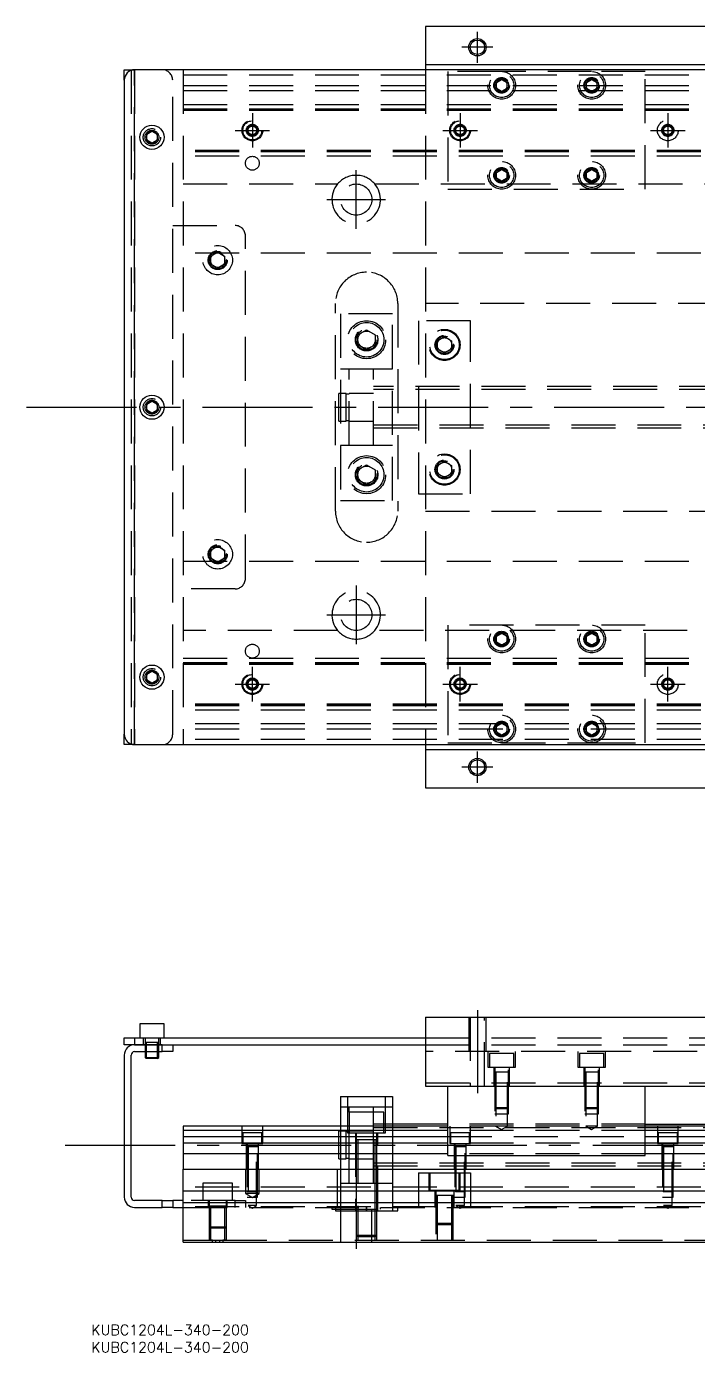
# Model space of a CAD drawing. Extents: x -28 to 553, y -273 to 112.
# Drawn here: x -28.2 to 165.9, y -273.1 to 110 of the extents above; entities that cross this region are included whole.
import ezdxf

# ---------------------------------------------------------------- set-up
doc = ezdxf.new("R2010")
doc.units = 0
doc.linetypes.add('CENTER', pattern=[50.8, 31.75, -6.35, 6.35, -6.35])
doc.linetypes.add('DASHED', pattern=[19.05, 12.7, -6.35])
doc.layers.get('0').update_dxf_attribs({"linetype": 'CONTINUOUS'})
doc.layers.add('CENTER', color=1, linetype='CENTER')
doc.styles.get("Standard").update_dxf_attribs({"font": 'txt.shx', "height": 3, "bigfont": 'bigfont.shx'})

# ---------------------------------------------------------------- blocks, each defined once
blk = doc.blocks.new('*U2')
at = {"color": 7, "linetype": 'CONTINUOUS'}
blk.add_text('KUBC1204L-340-200', height=3, dxfattribs=at).set_placement((-9.51, -268.11))
blk = doc.blocks.new('*U3')
at = {"color": 7, "linetype": 'CONTINUOUS'}
blk.add_text('KUBC1204L-340-200', height=3, dxfattribs=at).set_placement((-9.51, -273.13))

msp = doc.modelspace()

# ---------------------------------------------------------------- linework, layer by layer
at = {"color": 7, "linetype": 'CONTINUOUS'}
for p, q in [((87, 110), (87, 99)), ((287, 110), (87, 110)), ((0, 94.5), (0, 97.5)), ((0, 97.5), (3, 97.5)), ((371, 97.5), (3, 97.5)), ((87, 99), (287, 99)), ((87, 99), (87, 97.5)), ((0, 94.5), (0, -94.5)), ((6.5, 78.866026), (8, 79.73205)), ((6.5, 77.133974), (6.5, 78.866026)), ((8, 76.26795), (6.5, 77.133974)), ((8, 79.73205), (9.5, 78.866026)), ((9.5, 77.133974), (8, 76.26795)), ((9.5, 78.866026), (9.5, 77.133974)), ((6.5, 0.866026), (8, 1.73205)), ((6.5, -0.866026), (6.5, 0.866026)), ((8, 1.73205), (9.5, 0.866026)), ((9.5, 0.866026), (9.5, -0.866026)), ((8, -1.73205), (6.5, -0.866026)), ((9.5, -0.866026), (8, -1.73205)), ((6.5, -77.133974), (8, -76.26795)), ((8, -76.26795), (9.5, -77.133974)), ((6.5, -78.866026), (6.5, -77.133974)), ((8, -79.73205), (6.5, -78.866026)), ((9.5, -78.866026), (8, -79.73205)), ((9.5, -77.133974), (9.5, -78.866026)), ((0, -97.5), (0, -94.5)), ((3, -97.5), (0, -97.5)), ((3, -97.5), (371, -97.5)), ((87, -97.5), (87, -99)), ((87, -99), (87, -110)), ((287, -99), (87, -99)), ((87, -110), (287, -110)), ((87, -176.21), (87, -196.21)), ((87, -176.21), (287, -176.21)), ((11.5, -178.21), (4.5, -178.21)), ((4.5, -178.21), (4.5, -182.21)), ((11.5, -182.21), (11.5, -178.21)), ((0, -184.21), (0, -182.21)), ((0, -182.21), (3, -182.21)), ((3, -182.21), (3, -184.21)), ((3, -182.21), (87, -182.21)), ((3, -184.21), (0, -184.21)), ((0, -187.21), (0, -228.21)), ((2, -228.21), (2, -187.21)), ((3, -184.21), (11, -184.21)), ((11, -184.21), (3, -184.21)), ((3, -186.21), (11, -186.21)), ((6, -186.21), (6, -187.86)), ((6.35, -186.21), (6.35, -188.21)), ((9.65, -188.21), (9.65, -186.21)), ((10, -187.86), (10, -186.21)), ((11, -184.21), (87, -184.21)), ((11, -186.21), (11, -184.21)), ((14, -186.21), (11, -186.21)), ((14, -184.21), (14, -186.21)), ((6, -187.86), (10, -187.86)), ((6, -187.86), (6.35, -188.21)), ((9.65, -188.21), (6.35, -188.21)), ((9.65, -188.21), (10, -187.86)), ((62.5, -199.21), (62.5, -207.71)), ((62.5, -199.21), (77.5, -199.21)), ((77.5, -199.21), (77.5, -207.71)), ((87, -196.21), (287, -196.21)), ((93.5, -216.21), (93.5, -196.21)), ((150.5, -216.21), (150.5, -196.21)), ((93.5, -207.71), (17, -207.71)), ((17, -207.71), (17, -208.962272)), ((93.5, -208.962272), (17, -208.962272)), ((17, -208.962272), (17, -210.73668)), ((93.5, -207.21), (77.5, -207.21)), ((150.5, -207.21), (170, -207.21)), ((223.5, -207.71), (150.5, -207.71)), ((223.5, -208.962272), (150.5, -208.962272)), ((17, -210.73668), (93.5, -210.73668)), ((17, -210.73668), (17, -212.633076)), ((17, -212.633076), (17, -215.687372)), ((93.5, -212.633076), (17, -212.633076)), ((150.5, -210.73668), (223.5, -210.73668)), ((223.5, -212.633076), (150.5, -212.633076)), ((17, -215.687372), (17, -220.21)), ((93.5, -215.687372), (17, -215.687372)), ((93.5, -216.21), (150.5, -216.21)), ((223.5, -215.687372), (150.5, -215.687372)), ((17, -226.51), (17, -220.21)), ((17, -220.21), (357, -220.21)), ((11, -229.21), (3, -229.21)), ((11, -231.21), (11, -229.21)), ((11, -229.21), (14, -229.21)), ((14, -229.21), (14, -231.21)), ((17, -229.21), (14, -229.21)), ((357, -226.51), (17, -226.51)), ((17, -229.91), (17, -226.51)), ((3, -231.21), (11, -231.21)), ((14, -231.21), (11, -231.21)), ((14, -231.21), (17, -231.21)), ((17, -241.21), (17, -229.91)), ((357, -229.91), (17, -229.91)), ((17, -241.21), (357, -241.21))]:
    msp.add_line(p, q, dxfattribs=at)
at = {"color": 3, "linetype": 'DASHED'}
for p, q in [((2, 97.5), (2, -97.5)), ((3, 97.5), (3, -97.5)), ((3, -97.5), (3, 97.5)), ((3, -97.5), (3, 97.5)), ((3, 97.5), (3, -97.5)), ((17, 97.5), (17, -97.5)), ((17, 96), (357, 96)), ((87, 97.5), (87, -97.5)), ((109, 97), (93.5, 97)), ((93.5, 97), (93.5, 63)), ((135, 97), (109, 97)), ((150.5, 97), (135, 97)), ((150.5, 63), (150.5, 97)), ((14, -94.5), (14, 94.5)), ((17, 93), (357, 93)), ((107, 93), (107.030168, 93.346066)), ((107.5, 93.866026), (109, 94.73205)), ((107.5, 92.133974), (107.5, 93.866026)), ((109, 91.26795), (107.5, 92.133974)), ((109, 94.73205), (110.5, 93.866026)), ((110.5, 92.133974), (109, 91.26795)), ((110.5, 93.866026), (110.5, 92.133974)), ((133, 93), (133.023172, 93.30356)), ((133.5, 93.866026), (135, 94.73205)), ((133.5, 92.133974), (133.5, 93.866026)), ((135, 91.26795), (133.5, 92.133974)), ((135, 94.73205), (136.5, 93.866026)), ((136.5, 92.133974), (135, 91.26795)), ((136.5, 93.866026), (136.5, 92.133974)), ((17, 91.5), (357, 91.5)), ((17, 87.5), (357, 87.5)), ((17, 86.247728), (357, 86.247728)), ((17, 86.1147), (357, 86.1147)), ((17, 86.1), (357, 86.1)), ((17, 85.8), (357, 85.8)), ((35.75, 80.721688), (37, 81.443376)), ((35.75, 79.278312), (35.75, 80.721688)), ((37, 81.443376), (38.25, 80.721688)), ((38.25, 80.721688), (38.25, 79.278312)), ((95.75, 80.721688), (97, 81.443376)), ((95.75, 79.278312), (95.75, 80.721688)), ((97, 81.443376), (98.25, 80.721688)), ((98.25, 80.721688), (98.25, 79.278312)), ((6, 78), (6.030168, 78.346066)), ((37, 78.556624), (35.75, 79.278312)), ((38.25, 79.278312), (37, 78.556624)), ((38.477374, 80.25955), (38.5, 80)), ((95.5, 80), (95.516134, 80.21941)), ((97, 78.556624), (95.75, 79.278312)), ((98.25, 79.278312), (97, 78.556624)), ((357, 74.2), (17, 74.2)), ((357, 73.9), (17, 73.9)), ((357, 73.8853), (17, 73.8853)), ((357, 73.752272), (17, 73.752272)), ((357, 72.5), (17, 72.5)), ((107.5, 67.866026), (109, 68.73205)), ((107.5, 66.133974), (107.5, 67.866026)), ((109, 65.26795), (107.5, 66.133974)), ((109, 68.73205), (110.5, 67.866026)), ((110.5, 66.133974), (109, 65.26795)), ((110.5, 67.866026), (110.5, 66.133974)), ((110.973226, 67.326156), (111, 67)), ((133.5, 67.866026), (135, 68.73205)), ((133.5, 66.133974), (133.5, 67.866026)), ((135, 65.26795), (133.5, 66.133974)), ((135, 68.73205), (136.5, 67.866026)), ((136.5, 66.133974), (135, 65.26795)), ((136.5, 67.866026), (136.5, 66.133974)), ((136.973226, 67.326156), (137, 67)), ((17, 64.5), (61.638098, 64.5)), ((72.361902, 64.5), (181.638097, 64.5)), ((93.5, 63), (150.5, 63)), ((14, 52.5), (32, 52.5)), ((35, -49.5), (35, 49.5)), ((357, 44.5), (17, 44.5)), ((25, 43.6547), (27, 44.809402)), ((25, 41.3453), (25, 43.6547)), ((27, 44.809402), (29, 43.6547)), ((29, 43.6547), (29, 41.3453)), ((29.483582, 42.786038), (29.5, 42.5)), ((27, 40.190598), (25, 41.3453)), ((29, 41.3453), (27, 40.190598)), ((61, -30), (61, 30)), ((77.5, 27), (62.5, 27)), ((62.5, 27), (62.5, -27)), ((77.5, -27), (77.5, 27)), ((79, 30), (79, -30)), ((287, 30), (87, 30)), ((100, 25), (85, 25)), ((85, 25), (85, -25)), ((100, -25), (100, 25)), ((67, 19.5), (67.020026, 19.846056)), ((67.5, 20.943376), (70, 22.386752)), ((67.5, 18.056624), (67.5, 20.943376)), ((70, 22.386752), (72.5, 20.943376)), ((72.5, 20.943376), (72.5, 18.056624)), ((90.5, 19.1547), (92.5, 20.309402)), ((92.5, 20.309402), (94.5, 19.1547)), ((70, 16.613248), (67.5, 18.056624)), ((72.5, 18.056624), (70, 16.613248)), ((90.5, 16.8453), (90.5, 19.1547)), ((92.5, 15.690598), (90.5, 16.8453)), ((94.5, 16.8453), (92.5, 15.690598)), ((94.5, 19.1547), (94.5, 16.8453)), ((94.983582, 18.286038), (95, 18)), ((65, 11), (62.5, 11)), ((65, -11), (65, 11)), ((72, 11), (65, 11)), ((72, 11), (65, 11)), ((72, -11), (72, 11)), ((77.5, 11), (72, 11)), ((62, -4), (62, 4)), ((64.1, 4), (62, 4)), ((64.1, -4), (64.1, 4)), ((72, 4), (65, 4)), ((72, 4), (65, 4)), ((173, 6), (72, 6)), ((173, 5.125), (72, 5.125)), ((9.973226, 0.326156), (10, 0)), ((65, 3.8), (64.1, 3.8)), ((64.1, -3.8), (65, -3.8)), ((62, -4), (64.1, -4)), ((65, -4), (72, -4)), ((65, -4), (72, -4)), ((72, -5.125), (173, -5.125)), ((72, -6), (173, -6)), ((62.5, -11), (65, -11)), ((65, -11), (72, -11)), ((65, -11), (72, -11)), ((72, -11), (77.5, -11)), ((67.5, -18.056624), (70, -16.613248)), ((67.5, -20.943376), (67.5, -18.056624)), ((70, -16.613248), (72.5, -18.056624)), ((72.5, -18.056624), (72.5, -20.943376)), ((72.977798, -19.135694), (73, -19.5)), ((90, -18), (90.012884, -17.746512)), ((90.5, -16.8453), (92.5, -15.690598)), ((90.5, -19.1547), (90.5, -16.8453)), ((92.5, -20.309402), (90.5, -19.1547)), ((92.5, -15.690598), (94.5, -16.8453)), ((94.5, -19.1547), (92.5, -20.309402)), ((94.5, -16.8453), (94.5, -19.1547)), ((70, -22.386752), (67.5, -20.943376)), ((72.5, -20.943376), (70, -22.386752)), ((85, -25), (100, -25)), ((62.5, -27), (77.5, -27)), ((87, -30), (287, -30)), ((25, -41.3453), (27, -40.190598)), ((25, -43.6547), (25, -41.3453)), ((27, -40.190598), (29, -41.3453)), ((29, -41.3453), (29, -43.6547)), ((17, -44.5), (357, -44.5)), ((27, -44.809402), (25, -43.6547)), ((29, -43.6547), (27, -44.809402)), ((29.483582, -42.213962), (29.5, -42.5)), ((32, -52.5), (14, -52.5)), ((61.638098, -64.5), (17, -64.5)), ((181.638097, -64.5), (72.361902, -64.5)), ((150.5, -63), (93.5, -63)), ((93.5, -63), (93.5, -97)), ((150.5, -97), (150.5, -63)), ((107.5, -66.133974), (109, -65.26795)), ((107.5, -67.866026), (107.5, -66.133974)), ((109, -68.73205), (107.5, -67.866026)), ((109, -65.26795), (110.5, -66.133974)), ((110.5, -67.866026), (109, -68.73205)), ((110.5, -66.133974), (110.5, -67.866026)), ((110.973226, -66.673844), (111, -67)), ((133, -67), (133.023172, -66.69644)), ((133.5, -66.133974), (135, -65.26795)), ((133.5, -67.866026), (133.5, -66.133974)), ((135, -68.73205), (133.5, -67.866026)), ((135, -65.26795), (136.5, -66.133974)), ((136.5, -67.866026), (135, -68.73205)), ((136.5, -66.133974), (136.5, -67.866026)), ((17, -72.5), (357, -72.5)), ((17, -73.752272), (357, -73.752272)), ((17, -73.8853), (357, -73.8853)), ((17, -73.9), (357, -73.9)), ((17, -74.2), (357, -74.2)), ((6, -78), (6.030168, -77.653934)), ((35.5, -80), (35.516134, -79.78059)), ((35.75, -79.278312), (37, -78.556624)), ((35.75, -80.721688), (35.75, -79.278312)), ((37, -78.556624), (38.25, -79.278312)), ((38.25, -79.278312), (38.25, -80.721688)), ((95.75, -79.278312), (97, -78.556624)), ((95.75, -80.721688), (95.75, -79.278312)), ((97, -78.556624), (98.25, -79.278312)), ((98.25, -79.278312), (98.25, -80.721688)), ((98.477374, -79.74045), (98.5, -80)), ((37, -81.443376), (35.75, -80.721688)), ((38.25, -80.721688), (37, -81.443376)), ((97, -81.443376), (95.75, -80.721688)), ((98.25, -80.721688), (97, -81.443376)), ((357, -85.8), (17, -85.8)), ((357, -86.1), (17, -86.1)), ((357, -86.1147), (17, -86.1147)), ((357, -86.247728), (17, -86.247728)), ((357, -87.5), (17, -87.5)), ((357, -91.5), (17, -91.5)), ((107.5, -92.133974), (109, -91.26795)), ((109, -91.26795), (110.5, -92.133974)), ((133.5, -92.133974), (135, -91.26795)), ((135, -91.26795), (136.5, -92.133974)), ((357, -93), (17, -93)), ((107.5, -93.866026), (107.5, -92.133974)), ((109, -94.73205), (107.5, -93.866026)), ((110.5, -93.866026), (109, -94.73205)), ((110.5, -92.133974), (110.5, -93.866026)), ((110.973226, -92.673844), (111, -93)), ((133, -93), (133.023172, -92.69644)), ((133.5, -93.866026), (133.5, -92.133974)), ((135, -94.73205), (133.5, -93.866026)), ((136.5, -93.866026), (135, -94.73205)), ((136.5, -92.133974), (136.5, -93.866026)), ((357, -96), (17, -96)), ((93.5, -97), (109, -97)), ((109, -97), (135, -97)), ((135, -97), (150.5, -97)), ((99.500006, -176.21), (99.500006, -186.21)), ((99.9, -176.21), (99.9, -196.21)), ((104.1, -196.21), (104.1, -176.21)), ((104.499994, -186.21), (104.499994, -176.21)), ((5.5, -182.21), (5.5, -184.21)), ((10.000006, -183.61), (5.999994, -183.61)), ((6, -182.21), (6, -186.21)), ((6.35, -183.61), (6.35, -186.21)), ((9.65, -186.21), (9.65, -183.61)), ((10, -186.21), (10, -182.21)), ((10.5, -184.21), (10.5, -182.21)), ((87, -182.21), (287, -182.21)), ((87, -184.21), (287, -184.21)), ((184.5, -186.21), (87, -186.21)), ((105, -186.21), (105, -190.71)), ((112.5, -186.71), (105.5, -186.71)), ((105.5, -186.71), (105.5, -190.71)), ((112.5, -190.71), (112.5, -186.71)), ((113, -190.71), (113, -186.21)), ((131, -186.21), (131, -190.71)), ((138.5, -186.71), (131.5, -186.71)), ((131.5, -186.71), (131.5, -190.71)), ((138.5, -190.71), (138.5, -186.71)), ((139, -190.71), (139, -186.21)), ((105, -190.71), (113, -190.71)), ((106.75, -190.71), (106.75, -196.21)), ((107, -190.71), (107, -204.21)), ((111, -204.21), (111, -190.71)), ((111.25, -196.21), (111.25, -190.71)), ((131, -190.71), (139, -190.71)), ((132.75, -190.71), (132.75, -196.21)), ((133, -190.71), (133, -204.21)), ((137, -204.21), (137, -190.71)), ((137.25, -196.21), (137.25, -190.71)), ((87, -195.21), (287, -195.21)), ((111.000006, -192.11), (106.999994, -192.11)), ((107.35, -192.11), (107.35, -207.71)), ((110.65, -207.71), (110.65, -192.11)), ((137.000006, -192.11), (132.999994, -192.11)), ((133.35, -192.11), (133.35, -207.71)), ((136.65, -207.71), (136.65, -192.11)), ((64.5, -199.21), (64.5, -209.71)), ((75.5, -209.71), (75.5, -199.21)), ((65, -202.21), (62.5, -202.21)), ((65, -203.71), (65, -202.21)), ((72, -202.21), (65, -202.21)), ((72, -203.71), (72, -202.21)), ((77.5, -202.21), (72, -202.21)), ((107, -202.36), (111, -202.36)), ((107, -202.36), (107.35, -202.71)), ((110.65, -202.71), (107.35, -202.71)), ((110.65, -202.71), (111, -202.36)), ((133, -202.36), (137, -202.36)), ((133, -202.36), (133.35, -202.71)), ((136.65, -202.71), (133.35, -202.71)), ((136.65, -202.71), (137, -202.36)), ((75, -203.71), (65, -203.71)), ((65, -203.71), (65, -209.71)), ((72, -207.21), (72, -203.71)), ((75, -209.71), (75, -203.71)), ((107, -204.21), (111, -204.21)), ((133, -204.21), (137, -204.21)), ((34, -207.71), (34, -212.71)), ((39.75, -209.71), (34.25, -209.71)), ((34.25, -209.71), (34.25, -212.71)), ((39.75, -212.71), (39.75, -209.71)), ((40, -212.71), (40, -207.71)), ((62, -217.21), (62, -209.21)), ((62.5, -209.21), (62, -209.21)), ((62.5, -207.71), (62.5, -220.21)), ((64.1, -209.21), (62.5, -209.21)), ((64.1, -217.21), (64.1, -209.21)), ((65, -209.41), (64.1, -209.41)), ((64.5, -209.71), (75.5, -209.71)), ((72, -209.21), (65, -209.21)), ((65, -217.21), (65, -209.41)), ((66.75, -209.71), (66.75, -232.21)), ((67, -209.71), (67, -211.71)), ((72, -219.21), (72, -207.21)), ((77.5, -207.21), (72, -207.21)), ((72, -208.085), (302, -208.085)), ((73, -211.71), (73, -209.71)), ((73.25, -232.21), (73.25, -209.71)), ((77.5, -207.71), (77.5, -220.21)), ((150.5, -207.21), (93.5, -207.21)), ((150.5, -207.71), (93.5, -207.71)), ((150.5, -208.962272), (93.5, -208.962272)), ((94, -207.71), (94, -212.71)), ((99.75, -209.71), (94.25, -209.71)), ((94.25, -209.71), (94.25, -212.71)), ((99.75, -212.71), (99.75, -209.71)), ((100, -212.71), (100, -207.71)), ((110.65, -207.71), (107.35, -207.71)), ((107.35, -207.71), (109, -208.662628)), ((109, -208.662628), (110.65, -207.71)), ((136.65, -207.71), (133.35, -207.71)), ((133.35, -207.71), (135, -208.662628)), ((135, -208.662628), (136.65, -207.71)), ((154, -207.71), (154, -212.71)), ((159.75, -209.71), (154.25, -209.71)), ((154.25, -209.71), (154.25, -212.71)), ((159.75, -212.71), (159.75, -209.71)), ((160, -212.71), (160, -207.71)), ((34, -212.71), (40, -212.71)), ((35.25, -212.71), (35.25, -220.21)), ((35.5, -212.71), (35.5, -228.21)), ((38.5, -213.71), (35.5, -213.71)), ((35.75, -213.71), (35.75, -230.71)), ((38.25, -230.71), (38.25, -213.71)), ((38.5, -228.21), (38.5, -212.71)), ((38.5, -213.71), (38.5, -213.705)), ((38.5, -213.715), (38.5, -213.71)), ((38.75, -220.21), (38.75, -212.71)), ((73.000006, -211.71), (66.999994, -211.71)), ((67, -211.71), (67, -220.21)), ((67.5, -211.71), (67.5, -240.71)), ((72.5, -240.71), (72.5, -211.71)), ((73, -220.21), (73, -211.71)), ((93.5, -210.73668), (150.5, -210.73668)), ((150.5, -212.633076), (93.5, -212.633076)), ((94, -212.71), (100, -212.71)), ((95.25, -212.71), (95.25, -220.21)), ((95.5, -212.71), (95.5, -228.21)), ((98.5, -213.71), (95.5, -213.71)), ((95.75, -213.71), (95.75, -230.71)), ((98.25, -230.71), (98.25, -213.71)), ((98.5, -228.21), (98.5, -212.71)), ((98.5, -213.71), (98.5, -213.705)), ((98.5, -213.715), (98.5, -213.71)), ((98.75, -220.21), (98.75, -212.71)), ((154, -212.71), (160, -212.71)), ((155.25, -212.71), (155.25, -220.21)), ((155.5, -212.71), (155.5, -228.21)), ((158.5, -213.71), (155.5, -213.71)), ((155.75, -213.71), (155.75, -230.71)), ((158.25, -230.71), (158.25, -213.71)), ((158.5, -228.21), (158.5, -212.71)), ((158.5, -213.71), (158.5, -213.705)), ((158.5, -213.715), (158.5, -213.71)), ((158.75, -220.21), (158.75, -212.71)), ((62, -217.21), (62.5, -217.21)), ((62.5, -217.21), (64.1, -217.21)), ((64.1, -217.01), (65, -217.01)), ((65, -220.21), (65, -217.21)), ((65, -217.21), (67, -217.21)), ((67, -217.21), (67.5, -217.21)), ((67.5, -217.21), (72, -217.21)), ((72, -218.335), (302, -218.335)), ((150.5, -215.687372), (93.5, -215.687372)), ((35, -220.21), (35, -227.21)), ((39, -227.21), (39, -220.21)), ((61.638098, -231.21), (61.638098, -220.21)), ((62.5, -220.21), (62.5, -226.51)), ((65, -224.21), (65, -220.21)), ((67, -220.21), (67, -226.51)), ((72, -224.21), (72, -219.21)), ((72, -219.21), (302, -219.21)), ((72.361902, -220.21), (72.361902, -231.21)), ((73, -226.51), (73, -220.21)), ((77.5, -220.21), (77.5, -226.51)), ((85, -221.21), (85, -231.21)), ((85, -221.21), (95.5, -221.21)), ((88, -221.21), (88, -226.21)), ((88.25, -221.21), (88.25, -226.21)), ((95.5, -221.21), (95.75, -221.21)), ((95.75, -221.21), (98.25, -221.21)), ((96.75, -226.21), (96.75, -221.21)), ((97, -226.21), (97, -221.21)), ((98.25, -221.21), (98.5, -221.21)), ((98.5, -221.21), (100, -221.21)), ((100, -221.21), (100, -231.21)), ((357, -225.36), (17, -225.36)), ((31.25, -224.21), (22.75, -224.21)), ((22.75, -224.21), (22.75, -226.51)), ((31.25, -226.51), (31.25, -224.21)), ((62.5, -224.21), (65, -224.21)), ((65, -224.21), (67, -224.21)), ((67, -224.21), (67.5, -224.21)), ((67.5, -224.21), (72, -224.21)), ((72, -224.21), (77.5, -224.21)), ((32, -229.21), (17, -229.21)), ((22.75, -226.51), (22.75, -229.21)), ((24.25, -229.21), (24.25, -231.21)), ((24.5, -229.21), (24.5, -240.71)), ((29.5, -240.71), (29.5, -229.21)), ((29.75, -231.21), (29.75, -229.21)), ((31.25, -229.21), (31.25, -226.51)), ((32, -231.21), (32, -229.21)), ((32, -229.21), (35, -229.21)), ((39, -227.21), (35, -227.21)), ((35, -227.21), (37, -228.3647)), ((35, -229.21), (35, -231.21)), ((35.5, -226.46), (38.5, -226.46)), ((35.5, -226.46), (35.55, -226.51)), ((35.5, -228.21), (38.5, -228.21)), ((35.500006, -226.460006), (35.500006, -226.51)), ((35.55, -226.51), (35.75, -226.71)), ((38.25, -226.71), (35.75, -226.71)), ((37, -228.3647), (39, -227.21)), ((38.25, -226.71), (38.45, -226.51)), ((38.45, -226.51), (38.5, -226.46)), ((38.499994, -226.51), (38.499994, -226.460006)), ((62.5, -226.51), (62.5, -229.91)), ((67, -226.51), (67, -229.91)), ((73, -229.91), (73, -226.51)), ((77.5, -226.51), (77.5, -229.91)), ((88, -226.21), (97, -226.21)), ((89.75, -226.21), (89.75, -231.21)), ((95.000006, -227.81), (89.999994, -227.81)), ((90, -226.21), (90, -240.71)), ((90.4, -227.81), (90.4, -240.71)), ((94.6, -240.71), (94.6, -227.81)), ((95, -240.71), (95, -226.21)), ((95.25, -231.21), (95.25, -226.21)), ((95.5, -226.46), (98.5, -226.46)), ((95.5, -226.46), (95.55, -226.51)), ((95.5, -228.21), (98.5, -228.21)), ((95.500006, -226.460006), (95.500006, -226.51)), ((95.55, -226.51), (95.75, -226.71)), ((98.25, -226.71), (95.75, -226.71)), ((98.25, -226.71), (98.45, -226.51)), ((98.45, -226.51), (98.5, -226.46)), ((98.499994, -226.51), (98.499994, -226.460006)), ((155.5, -226.46), (158.5, -226.46)), ((155.5, -226.46), (155.55, -226.51)), ((155.5, -228.21), (158.5, -228.21)), ((155.500006, -226.460006), (155.500006, -226.51)), ((155.55, -226.51), (155.75, -226.71)), ((158.25, -226.71), (155.75, -226.71)), ((158.25, -226.71), (158.45, -226.51)), ((158.45, -226.51), (158.5, -226.46)), ((158.499994, -226.51), (158.499994, -226.460006)), ((357, -231.06), (17, -231.06)), ((17, -231.21), (357, -231.21)), ((29.500006, -230.81), (24.499994, -230.81)), ((24.9, -230.81), (24.9, -240.71)), ((24.9, -231.21), (29.1, -231.21)), ((29.1, -240.71), (29.1, -230.81)), ((38.25, -230.71), (35.75, -230.71)), ((35.75, -230.71), (37, -231.431688)), ((37, -231.431688), (38.25, -230.71)), ((60, -231.21), (60, -231.71)), ((60, -231.71), (74, -231.71)), ((61, -231.21), (61, -232.21)), ((61, -232.21), (70, -232.21)), ((62.5, -229.91), (62.5, -231.21)), ((62.5, -231.21), (62.5, -231.71)), ((62.5, -231.71), (62.5, -241.21)), ((67, -229.91), (67, -231.21)), ((67, -231.21), (67, -232.21)), ((67, -232.21), (67, -239.21)), ((67.000006, -232.21), (67.000006, -239.210006)), ((70, -231.21), (70, -232.21)), ((70, -232.21), (70, -231.21)), ((70, -232.21), (79, -232.21)), ((71.5, -241.21), (71.5, -231.71)), ((72.999994, -239.210006), (72.999994, -232.21)), ((73, -231.21), (73, -229.91)), ((73, -232.21), (73, -231.21)), ((73, -239.21), (73, -232.21)), ((74, -231.71), (74, -231.21)), ((77.5, -229.91), (77.5, -232.21)), ((79, -232.21), (79, -231.21)), ((98.25, -230.71), (95.75, -230.71)), ((95.75, -230.71), (97, -231.431688)), ((97, -231.431688), (98.25, -230.71)), ((158.25, -230.71), (155.75, -230.71)), ((155.75, -230.71), (157, -231.431688)), ((157, -231.431688), (158.25, -230.71)), ((24.5, -236.81), (29.5, -236.81)), ((24.5, -236.81), (24.9, -237.21)), ((29.1, -237.21), (24.9, -237.21)), ((29.1, -237.21), (29.5, -236.81)), ((90, -235.81), (95, -235.81)), ((90, -235.81), (90.4, -236.21)), ((94.6, -236.21), (90.4, -236.21)), ((94.6, -236.21), (95, -235.81)), ((17, -240.71), (25.500008, -240.71)), ((25.500008, -240.71), (24.500006, -240.71)), ((25.500008, -241.21), (25.500008, -240.71)), ((25.500008, -240.71), (26.359688, -240.71)), ((26.359688, -240.71), (27.640312, -240.71)), ((26.359688, -240.71), (26.359688, -241.21)), ((27.640312, -241.21), (27.640312, -240.71)), ((27.640312, -240.71), (28.499992, -240.71)), ((29.499994, -240.71), (28.499992, -240.71)), ((28.499992, -240.71), (28.499992, -241.21)), ((28.499992, -240.71), (357, -240.71)), ((67, -239.21), (73, -239.21)), ((67, -239.21), (67.5, -239.71)), ((67.000006, -239.210006), (67.000006, -240.71)), ((72.5, -239.71), (67.5, -239.71)), ((72.5, -239.71), (73, -239.21)), ((72.999994, -240.71), (72.999994, -239.210006))]:
    msp.add_line(p, q, dxfattribs=at)
at = {"color": 3, "linetype": 'CONTINUOUS'}
for centre in [(102, 104), (102, -104)]:
    msp.add_circle(centre, 2.5, dxfattribs=at)
at = {"color": 7, "linetype": 'CONTINUOUS'}
for centre, radius in [((102, 104), 2.1), ((8, 78), 3.5), ((8, 0), 3.5), ((8, -78), 3.5), ((102, -104), 2.1)]:
    msp.add_circle(centre, radius, dxfattribs=at)
at = {"color": 3, "linetype": 'DASHED'}
for centre, radius in [((109, 93), 4), ((109, 93), 3.5), ((135, 93), 4), ((135, 93), 3.5), ((109, 93), 2.25), ((109, 93), 2), ((135, 93), 2.25), ((135, 93), 2), ((8, 78), 2.5), ((37, 80), 3), ((37, 80), 2.75), ((37, 80), 1.75), ((37, 80), 1.5), ((37, 80), 1.25), ((97, 80), 3), ((97, 80), 2.75), ((97, 80), 1.75), ((97, 80), 1.5), ((97, 80), 1.25), ((157, 80), 3), ((157, 80), 1.75), ((157, 80), 1.5), ((157, 80), 1.25), ((8, 78), 2), ((37, 70.5), 2), ((109, 67), 4), ((109, 67), 3.5), ((109, 67), 2.25), ((109, 67), 2), ((135, 67), 4), ((135, 67), 3.5), ((135, 67), 2.25), ((135, 67), 2), ((109, 67), 1.65), ((135, 67), 1.65), ((67, 60), 4.5), ((27, 42.5), 4.25), ((27, 42.5), 2.75), ((27, 42.5), 2.5), ((27, 42.5), 2.1), ((70, 19.5), 5.5), ((70, 19.5), 5), ((70, 19.5), 3.25), ((70, 19.5), 3), ((70, 19.5), 2.5), ((92.5, 18), 4.5), ((92.5, 18), 4.25), ((92.5, 18), 2.75), ((92.5, 18), 2.5), ((92.5, 18), 2.1), ((8, 0), 2.5), ((8, 0), 2), ((70, -19.5), 5.5), ((70, -19.5), 5), ((92.5, -18), 4.5), ((92.5, -18), 4.25), ((92.5, -18), 2.75), ((70, -19.5), 3.25), ((70, -19.5), 3), ((70, -19.5), 2.5), ((92.5, -18), 2.5), ((92.5, -18), 2.1), ((27, -42.5), 4.25), ((27, -42.5), 2.75), ((27, -42.5), 2.5), ((27, -42.5), 2.1), ((67, -60), 4.5), ((109, -67), 4), ((109, -67), 3.5), ((109, -67), 2.25), ((109, -67), 2), ((135, -67), 4), ((135, -67), 3.5), ((135, -67), 2.25), ((135, -67), 2), ((37, -70.5), 2), ((109, -67), 1.65), ((135, -67), 1.65), ((8, -78), 2.5), ((8, -78), 2), ((37, -80), 3), ((37, -80), 2.75), ((37, -80), 1.75), ((37, -80), 1.5), ((37, -80), 1.25), ((97, -80), 3), ((97, -80), 2.75), ((97, -80), 1.75), ((97, -80), 1.5), ((97, -80), 1.25), ((157, -80), 3), ((157, -80), 1.75), ((157, -80), 1.5), ((157, -80), 1.25), ((109, -93), 4), ((109, -93), 3.5), ((109, -93), 2.25), ((109, -93), 2), ((135, -93), 4), ((135, -93), 3.5), ((135, -93), 2.25), ((135, -93), 2)]:
    msp.add_circle(centre, radius, dxfattribs=at)
at = {"color": 7, "linetype": 'CONTINUOUS'}
for centre, radius, start, end in [((3, 94.5), 3, 90, 180), ((8, 78), 1.65, 155.380023, 180), ((8, 78), 1.65, 180, 204.619977), ((8, 78), 1.65, 144.619977, 155.380023), ((8, 78), 1.65, 204.619977, 215.380023), ((8, 78), 1.65, 95.380023, 144.619977), ((8, 78), 1.65, 215.380023, 264.619977), ((8, 78), 1.65, 84.619977, 95.380023), ((8, 78), 1.65, 35.380023, 84.619977), ((8, 78), 1.65, 275.380023, 324.619977), ((8, 78), 1.65, 24.619977, 35.380023), ((8, 78), 1.65, 324.619977, 335.380023), ((8, 78), 1.65, 335.380023, 24.619977), ((8, 78), 1.65, 264.619977, 275.380023), ((8, 0), 1.65, 155.380023, 180), ((8, 0), 1.65, 144.619977, 155.380023), ((8, 0), 1.65, 95.380023, 144.619977), ((8, 0), 1.65, 84.619977, 95.380023), ((8, 0), 1.65, 35.380023, 84.619977), ((8, 0), 1.65, 24.619977, 35.380023), ((8, 0), 1.65, 335.380023, 24.619977), ((8, 0), 1.65, 180, 204.619977), ((8, 0), 1.65, 204.619977, 215.380023), ((8, 0), 1.65, 215.380023, 264.619977), ((8, 0), 1.65, 264.619977, 275.380023), ((8, 0), 1.65, 275.380023, 324.619977), ((8, 0), 1.65, 324.619977, 335.380023), ((8, -78), 1.65, 95.380023, 144.619977), ((8, -78), 1.65, 84.619977, 95.380023), ((8, -78), 1.65, 35.380023, 84.619977), ((8, -78), 1.65, 155.380023, 180), ((8, -78), 1.65, 180, 204.619977), ((8, -78), 1.65, 144.619977, 155.380023), ((8, -78), 1.65, 204.619977, 215.380023), ((8, -78), 1.65, 215.380023, 264.619977), ((8, -78), 1.65, 264.619977, 275.380023), ((8, -78), 1.65, 275.380023, 324.619977), ((8, -78), 1.65, 24.619977, 35.380023), ((8, -78), 1.65, 324.619977, 335.380023), ((8, -78), 1.65, 335.380023, 24.619977), ((3, -94.5), 3, 180, 270), ((3, -187.21), 3, 90, 180), ((3, -187.21), 1, 90, 180), ((3, -228.21), 3, 180, 270), ((3, -228.21), 1, 180, 270)]:
    msp.add_arc(centre, radius, start, end, dxfattribs=at)
at = {"color": 3, "linetype": 'DASHED'}
for centre, radius, start, end in [((11, 94.5), 3, 0, 90), ((109, 93), 1.65, 155.380023, 180), ((109, 93), 1.65, 180, 204.619977), ((109, 93), 1.65, 144.619977, 155.380023), ((109, 93), 1.65, 204.619977, 215.380023), ((109, 93), 1.65, 95.380023, 144.619977), ((109, 93), 1.65, 215.380023, 264.619977), ((109, 93), 1.65, 84.619977, 95.380023), ((109, 93), 1.65, 35.380023, 84.619977), ((109, 93), 1.65, 275.380023, 324.619977), ((109, 93), 1.65, 24.619977, 35.380023), ((109, 93), 1.65, 324.619977, 335.380023), ((109, 93), 1.65, 335.380023, 24.619977), ((135, 93), 1.65, 155.380023, 180), ((135, 93), 1.65, 180, 204.619977), ((135, 93), 1.65, 144.619977, 155.380023), ((135, 93), 1.65, 204.619977, 215.380023), ((135, 93), 1.65, 95.380023, 144.619977), ((135, 93), 1.65, 215.380023, 264.619977), ((135, 93), 1.65, 84.619977, 95.380023), ((135, 93), 1.65, 35.380023, 84.619977), ((135, 93), 1.65, 275.380023, 324.619977), ((135, 93), 1.65, 24.619977, 35.380023), ((135, 93), 1.65, 324.619977, 335.380023), ((135, 93), 1.65, 335.380023, 24.619977), ((109, 93), 1.65, 264.619977, 275.380023), ((135, 93), 1.65, 264.619977, 275.380023), ((67, 60), 7, 40.005201, 139.994799), ((67, 60), 7, 139.994799, 40.005201), ((32, 49.5), 3, 0, 90), ((70, 30), 9, 90, 180), ((70, 30), 9, 0, 90), ((70, -30), 9, 180, 270), ((70, -30), 9, 270, 0), ((32, -49.5), 3, 270, 0), ((67, -60), 7, 319.994799, 220.005201), ((67, -60), 7, 220.005201, 319.994799), ((109, -93), 1.65, 95.380023, 144.619977), ((109, -93), 1.65, 84.619977, 95.380023), ((109, -93), 1.65, 35.380023, 84.619977), ((135, -93), 1.65, 95.380023, 144.619977), ((135, -93), 1.65, 84.619977, 95.380023), ((135, -93), 1.65, 35.380023, 84.619977), ((11, -94.5), 3, 270, 0), ((109, -93), 1.65, 155.380023, 180), ((109, -93), 1.65, 180, 204.619977), ((109, -93), 1.65, 144.619977, 155.380023), ((109, -93), 1.65, 204.619977, 215.380023), ((109, -93), 1.65, 215.380023, 264.619977), ((109, -93), 1.65, 264.619977, 275.380023), ((109, -93), 1.65, 275.380023, 324.619977), ((109, -93), 1.65, 24.619977, 35.380023), ((109, -93), 1.65, 324.619977, 335.380023), ((109, -93), 1.65, 335.380023, 24.619977), ((135, -93), 1.65, 155.380023, 180), ((135, -93), 1.65, 180, 204.619977), ((135, -93), 1.65, 144.619977, 155.380023), ((135, -93), 1.65, 204.619977, 215.380023), ((135, -93), 1.65, 215.380023, 264.619977), ((135, -93), 1.65, 264.619977, 275.380023), ((135, -93), 1.65, 275.380023, 324.619977), ((135, -93), 1.65, 24.619977, 35.380023), ((135, -93), 1.65, 324.619977, 335.380023), ((135, -93), 1.65, 335.380023, 24.619977)]:
    msp.add_arc(centre, radius, start, end, dxfattribs=at)
at = {"layer": 'CENTER', "color": 1, "linetype": 'CENTER'}
for p, q in [((102, 99.5), (102, 108.5)), ((106.5, 104), (97.5, 104)), ((37, 85), (37, 75)), ((97, 85), (97, 75)), ((157, 85), (157, 75)), ((32, 80), (42, 80)), ((92, 80), (102, 80)), ((152, 80), (162, 80)), ((67, 51.5), (67, 68.5)), ((58.5, 60), (75.5, 60)), ((-28.21745, 0), (407.622347, 0)), ((67, -51.5), (67, -68.5)), ((58.5, -60), (75.5, -60)), ((37, -85), (37, -75)), ((97, -85), (97, -75)), ((157, -85), (157, -75)), ((32, -80), (42, -80)), ((92, -80), (102, -80)), ((152, -80), (162, -80)), ((102, -108.5), (102, -99.5)), ((106.5, -104), (97.5, -104)), ((102, -174.21), (102, -198.21)), ((-17.038029, -213.21), (411.347774, -213.21)), ((67, -218.21), (67, -243.21))]:
    msp.add_line(p, q, dxfattribs=at)

# ---------------------------------------------------------------- block references
at = {"color": 7, "linetype": 'CONTINUOUS'}
for name in ['*U2', '*U3']:
    msp.add_blockref(name, (0, 0), dxfattribs=at)

doc.saveas('drawing.dxf')
